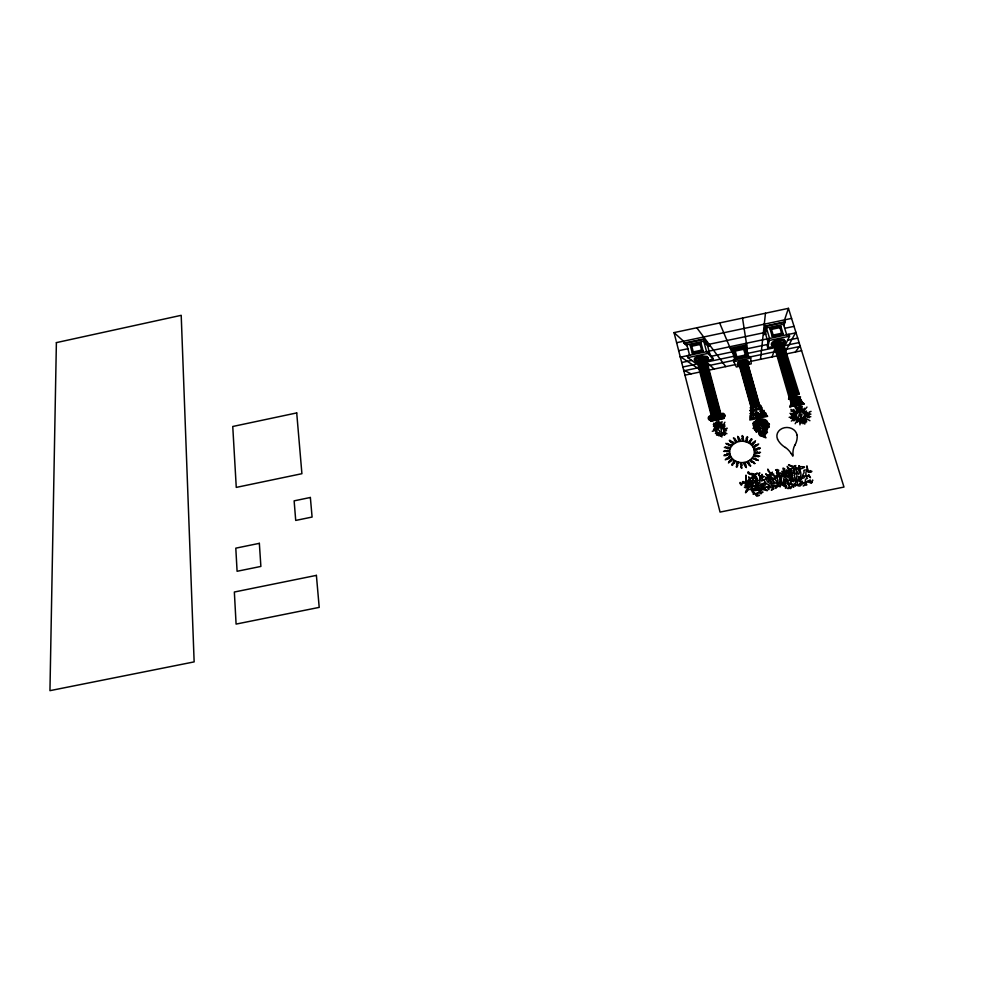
<?xml version="1.0" encoding="UTF-8"?>
<svg xmlns="http://www.w3.org/2000/svg" width="999" height="999" viewBox="0 0 999 999"><rect width="100%" height="100%" fill="white"/><g stroke="black" fill="none" stroke-linecap="round" stroke-linejoin="round"><path stroke-width="1.5" d="M697.277 362.337A3.247 2.71 -5.1 0 1 696.066 361.9L695.716 361.201A3.871 3.222 -5.2 0 1 694.667 360.701L695.079 358.853L699.712 357.142A15.909 13.337 -4.7 0 1 702.871 356.755C704.27 356.468 710.139 357.093 707.567 359.403M738.498 365.709L742.17 363.299A13.349 11.164 -2.2 0 1 744.592 362.824C751.136 364.36 748.701 360.964 744.18 361.563A12.887 10.764 -2.2 0 0 741.383 362.15L738.348 363.848L738.548 365.871A1.686 1.411 -2.7 0 0 739.635 366.483A2.835 2.36 -2.7 0 1 739.16 366.383L736.35 366.97L733.803 361.713L733.366 360.152L734.789 359.84L731.805 349.213L730.594 348.351L732.979 353.371M755.656 411.763L755.619 413.598M759.277 419.705L759.802 419.38A5.832 4.958 -0.1 0 1 760.851 419.218L762.362 419.193A5.407 4.595 0 0 1 766.907 420.941M792.906 454.42L792.931 453.184A24.476 20.879 4 0 1 794.292 446.253L795.129 444.905M792.894 455.02L792.856 456.168L791.146 453.546M720.291 436.226L720.304 435.564M705.681 360.277L720.142 414.585M744.929 463.923L745.092 463.399A1.886 1.636 -0.1 0 0 745.279 462.987A1.536 1.336 -0.1 0 0 745.279 462.612L745.266 462.537M761.8 407.442L761.588 408.741A1.336 1.136 -0.6 0 1 760.251 408.741L758.141 409.765L756.181 408.541M799.949 424.837L800.024 423.126M800.037 422.727L800.124 420.716M800.137 420.367L800.211 418.843M800.574 410.289L800.786 405.294M719.767 435.514L719.842 433.678M749.512 463.936L749.512 463.911A1.324 1.149 0.2 0 0 748.788 462.824M755.606 423.376A2.323 1.986 -0.4 0 0 755.793 423.726L755.881 423.176M757.429 417.207L749.987 418.743L749.849 420.03L759.24 418.194L757.991 418.231A1.673 1.424 -0.4 0 1 757.467 417.482L758.204 416.271L759.577 417.033A1.748 1.486 -0.5 0 1 759.39 418.019L767.644 416.358L766.832 415.259L759.452 416.783M745.566 440.759L745.816 440.347A1.986 1.711 -0.7 0 0 746.49 439.373L746.44 439.31M738.373 463.149L738.236 463.399A2.01 1.736 -0.3 0 0 737.449 464.473M756.305 495.067L756.293 495.142A18.319 16.009 3.2 0 0 756.193 495.629C764.41 493.718 754.332 498.076 756.817 494.443C758.453 489.797 761.688 495.816 761.088 493.106C766.433 490.384 758.765 494.43 760.714 491.083C761.413 487.375 769.33 492.407 767.057 489.997L764.809 489.348L765.471 487.337L767.694 487.2L768.818 489.61L768.119 487.3L770.379 487.612L768.493 487.162L768.843 486.288L772.726 485.876L773.526 487.087L771.74 487.524L772.389 488.511L771.34 490.272L774.038 488.673L772.689 488.161L773.688 485.901L776.71 485.701L771.902 484.827L769.155 482.842C765.783 481.555 767.432 479.383 765.709 477.135C766.358 481.98 759.29 479.358 763.448 476.648C766.183 476.411 761.201 476.923 762.1 475.162C761.837 472.752 762.112 476.223 760.926 476.073C755.269 475.886 762.761 471.166 758.541 473.601A1.936 1.673 1.3 0 0 758.129 473.776C757.916 476.523 764.06 475.999 761.962 480.319C759.889 482.492 764.647 478.209 764.847 481.381L764.597 482.305C762.599 483.816 763.76 486.538 761.825 487.45C760.626 490.996 767.457 482.642 765.309 484.353L764.597 483.241L765.384 482.38C768.256 486.301 773.576 483.753 763.86 488.336A8.804 7.667 1.5 0 1 761.775 489.423L761.226 489.522C756.156 486.113 766.021 486.476 761.987 483.416C762.062 486.038 759.977 485.976 759.889 483.029C759.627 480.806 760.276 479.545 760.064 477.185C759.015 478.533 760.863 481.218 757.492 480.444C756.905 476.248 754.62 473.938 756.643 479.345C753.071 477.497 755.107 474.313 757.329 473.064C754.944 475.874 751.985 472.24 750.499 473.926L748.214 471.678L747.702 472.914L749.537 474.288L754.745 474.775L754.42 477.909L758.591 483.191L757.342 482.629L756.817 484.04L757.667 483.541L759.265 485.839L757.891 485.314C758.129 485.189 755.319 488.561 752.971 489.435C755.656 490.696 759.927 489.922 753.895 490.696C750.174 494.63 754.52 487.912 748.139 489.71C743.718 495.966 746.116 490.984 746.515 489.835C746.403 492.495 748.825 488.848 747.427 487.962C746.315 488.436 743.281 486.563 744.755 487.35L747.227 487.075L745.042 485.164L748.813 487.912L749.762 486.838L744.28 482.929L742.319 483.379L741.433 485.239L740.671 484.552A5.907 5.17 0 0 0 740.134 483.516L740.122 482.417A6.131 5.345 0.6 0 0 740.471 483.379C745.004 484.54 739.834 479.745 744.992 482.292C746.927 481.143 745.741 471.703 746.028 476.336C745.479 483.441 750.973 481.493 748.676 477.06M720.529 425.424L720.754 422.152M759.989 410.864L760.027 410.726A2.772 2.348 -0.4 0 0 760.164 411.213L760.214 411.326A2.248 1.911 -0.4 0 0 764.098 411.488L764.185 410.439L763.448 410.614A3.846 3.247 -0.6 0 1 762.474 411.576M748.413 462.599L748.476 462.325A3.746 3.247 -0.1 0 0 748.563 461.863L748.176 461.188M735.614 441.321L735.589 441.433A3.721 3.197 -1 0 0 735.476 441.958L735.851 442.632A12.413 10.714 -0.5 0 1 754.42 451.873L755.294 451.923A3.746 3.234 0.3 0 1 755.706 452.222L755.968 452.41M756.33 494.817C755.606 491.87 752.222 496.478 753.358 492.932C753.371 490.084 754.794 495.779 757.254 492.944C764.685 491.545 755.681 482.592 757.904 489.423C758.266 487.412 762.087 494.055 756.393 488.961C750.923 489.41 760.052 488.161 756.181 485.814L754.607 481.468L756.618 482.892L755.269 480.994L752.859 480.457L753.97 477.572M792.232 403.921L792.282 403.246A8.904 7.505 0.6 0 0 792.12 401.823L792.045 401.511M756.767 415.809L757.429 414.972L758.666 416.246M789.709 394.917L775.037 345.754M755.831 415.309L755.856 415.159A2.123 1.798 -0.8 0 0 755.818 414.423M721.403 428.234L721.353 428.708A4.371 3.746 -2.7 0 1 721.278 429.071L721.241 429.195M792.07 404.545L792.07 404.458A4.583 3.859 0.8 0 0 792.02 403.658L791.645 402.147M747.527 437.35L747.539 437.312A2.21 1.886 -0.7 0 1 747.264 438.012L747.215 438.037M755.119 441.883L754.782 442.457A3.034 2.597 -0.1 0 1 754.158 442.694L753.571 443.244M760.501 359.328L765.459 313.224M749.125 480.507L750.024 483.491L746.54 481.718C745.504 483.891 747.577 481.456 747.352 483.553L750.961 485.651L751.236 489.71L752.871 489.997L751.81 485.614L753.121 486.538C758.403 487.837 752.771 484.09 750.886 484.64C751.46 484.727 752.921 484.128 752.447 482.392C754.295 485.739 753.983 481.143 751.498 481.418C750.349 485.364 750.499 483.166 749.412 480.107C749.662 478.396 751.598 482.992 752.659 479.832C751.186 472.864 753.396 475.686 753.983 477.559M728.795 461.938L729.195 461.276A3.047 2.635 -1 0 1 729.769 461.076L730.381 460.439M760.614 414.722L759.14 416.321M765.659 334.19L763.86 334.565L764.847 326.111L764.272 324.176M765.197 326.348L764.235 334.203L765.596 333.966L766.445 327.922L765.197 326.348L784.652 322.24L783.691 325M719.392 434.528L719.517 433.529M772.527 344.443L776.31 341.658A15.897 13.124 -0.7 0 1 779.545 340.759L783.578 340.821L784.452 343.306A3.297 2.71 -1.1 0 1 783.628 344.193M687.025 345.417L684.727 343.356L704.02 339.273L703.758 341.159L706.568 351.636L707.442 351.548L712.649 357.517L713.099 359.165L707.592 360.327A2.56 2.135 -4.7 0 1 706.755 361.051L707.679 360.102L707.304 358.429M757.042 427.435L757.005 427.647A2.31 1.973 -0.4 0 1 756.618 428.621L756.493 428.596A1.436 1.224 -0.2 0 0 756.255 428.858M732.692 464.997L732.704 464.897A2.348 2.035 -0.6 0 1 732.791 464.26L732.904 464.185M763.698 425.099L763.885 424.2M795.291 485.951C801.011 482.092 794.342 482.292 794.605 476.148A2.21 1.911 3.7 0 1 794.617 474.637L795.391 473.613L793.98 473.326L794.405 470.317L798.326 468.768L798.701 467.507L796.503 468.568L796.24 467.332L794.38 469.118L793.793 466.683L795.816 465.559L793.144 466.583L788.573 464.647L790.259 466.183C793.88 464.735 795.216 472.814 792.282 473.651L791.882 473.326C792.307 469.18 791.458 468.469 791.133 472.04L791.32 473.826C786.275 480.144 796.178 469.992 791.458 477.722C787.549 476.985 797.264 477.497 791.445 479.333L790.271 477.909L790.659 483.341L791.108 480.719L793.73 481.68L792.569 480.507L793.256 479.895L795.167 480.269L795.679 482.667C794.305 486.401 792.457 483.029 792.12 484.128L791.333 484.24C784.04 481.306 790.908 481.193 789.247 478.046C780.818 473.364 792.307 478.721 789.185 474.25C791.583 472.677 788.149 469.343 792.082 468.156C789.51 470.904 787.674 466.658 787.237 466.358C787.374 468.631 790.047 470.204 789.098 473.039C787.424 474.425 787.936 467.345 787.312 471.978L788.723 474.787L786.275 475.349L786.613 469.905L784.827 476.823C792.282 484.64 783.204 475.824 784.964 481.418L784.44 483.029L786.138 481.019L789.51 486.6C786.725 480.769 788.561 484.915 793.006 484.827C792.931 487.362 783.516 489.31 789.847 488.249C790.958 490.359 793.131 482.917 793.693 487.2C792.132 485.689 797.177 481.768 795.429 485.277A9.853 8.529 4.7 0 0 795.329 485.689M781.593 343.381L796.84 393.519M772.552 344.705L773.863 346.74A3.509 2.885 -1.3 0 0 774.45 346.853L773.863 346.74A1.886 1.548 -1.3 0 1 773.313 346.516L767.769 347.689L769.28 340.484L768.731 338.636L769.555 338.374L766.445 327.922L783.491 324.325L784.652 322.24M761.001 430.294L761.588 432.492L761.026 431.943A6.181 5.27 0.3 0 1 760.664 431.556L760.564 431.431A3.559 3.034 0.2 0 1 760.089 430.557L760.077 430.507M799.075 421.079L799.699 418.156M801.036 411.913L801.485 409.802M801.747 408.603L802.247 406.268M721.278 430.357L721.228 430.606A3.034 2.61 -2.2 0 0 721.303 431.231L721.715 432.854M721.403 429.832L721.89 426.461L719.755 426.123A8.354 7.18 -2.4 0 0 718.893 426.286L716.807 427.21M721.191 425.374L722.077 421.628M759.752 431.393L759.789 431.256A1.736 1.486 0.1 0 1 759.964 430.806M794.317 403.621L794.33 403.571A11.014 9.278 0.5 0 0 794.317 401.698L793.581 399.013M718.706 435.789L719.005 434.54M762.749 430.769L762.662 431.306A6.656 5.682 0.5 0 0 762.761 431.918L762.799 432.08M766.058 423.176L766.133 422.877A3.034 2.585 -0.1 0 0 764.797 420.229M774.799 345.741L789.535 395.017M799.35 477.497L799.138 478.846L798.238 478.708L798.363 476.386L799.312 477.272M796.353 477.747C798.326 473.963 794.592 473.151 796.702 470.754C798.301 475.037 799.225 475.549 799.287 471.79C796.89 469.542 801.935 468.032 798.763 465.684C798.501 467.844 809.352 465.397 802.072 468.456C797.452 469.031 802.534 472.04 800.386 476.948M695.716 361.201L699.849 359.041A16.271 13.649 -4.6 0 1 702.759 358.666L707.679 359.815M754.769 441.57L754.769 441.533A1.349 1.161 -0.1 0 1 754.62 441.895L754.607 441.883M729.145 462.25L729.145 462.212A1.349 1.174 -1 0 1 729.307 461.888L729.332 461.863M749.2 479.857L751.735 477.872L749.949 478.309L748.85 477.185M751.248 438.773L751.186 439.023A2.335 1.998 -0.5 0 1 751.161 439.36M731.318 460.227L731.98 459.952A1.873 1.623 -1 0 0 732.479 459.89A1.523 1.324 -1 0 0 732.854 459.702L732.929 459.652M751.086 416.084L751.123 415.971A1.261 1.074 -0.9 0 1 752.672 415.509L753.234 416.695L754.183 415.384M741.67 467.932L741.683 467.894A1.698 1.474 -0.2 0 1 741.47 468.381L741.433 468.356M764.66 423.364L764.31 424.425A3.184 2.71 0.3 0 0 764.447 426.66M742.294 436.026L742.307 435.989A1.374 1.186 -0.9 0 0 742.357 436.813L742.432 436.838M758.765 413.174L756.668 414.285A1.586 1.349 -0.6 0 0 756.88 415.234M754.857 441.271L755.494 440.784M772.115 356.893L774.937 348.489M788.448 308.341L843.98 487.062L720.054 512.087L674.038 332.605L788.448 308.341L784.565 319.892L785.164 321.815L783.853 325.524M760.002 448.064L759.165 448.326M793.855 404.22L794.018 403.658A6.219 5.232 0.8 0 0 794.193 402.485L794.168 401.835A12.175 10.24 0.5 0 0 793.768 399.7M792.582 403.733L792.344 404.37M785.064 341.683L784.04 339.423L779.008 339.548A18.781 15.509 -0.7 0 0 775.686 340.522C773.363 340.734 768.93 344.455 772.839 345.679M729.07 462.475L728.433 462.974M743.019 437.924L743.031 437.887A2.135 1.823 -1 0 0 743.019 436.563M782.417 343.444L797.627 393.356M755.481 446.478L754.595 447.102M728.483 457.255L729.47 456.618A2.672 2.31 -1.3 0 0 730.544 456.418L730.631 456.231M717.682 435.177L717.931 434.528M721.765 425.05L722.052 424.313M757.492 429.046L758.004 427.934M718.069 434.24L718.593 432.904M797.489 422.315L798.064 420.854M798.238 420.404L798.8 418.993M801.797 411.438L802.672 409.228M755.656 422.14L755.644 422.165A1.311 1.124 -0.4 0 1 755.893 421.79M746.615 364.061L758.528 405.569M790.534 404.907L790.709 404.433A7.255 6.106 0.6 0 0 790.646 401.673L790.059 399.463A16.284 13.724 0.1 0 0 789.934 399.088M751.51 445.005L751.748 444.617A2.235 1.923 0 0 1 752.259 444.493L752.484 444.443M774.15 345.517L777.16 343.406A12.488 10.302 -0.8 0 1 780.057 342.632L783.316 343.107L799.15 393.706L788.586 395.891M744.18 463.474L744.255 463.286A2.248 1.948 -0.2 0 0 744.405 462.837L744.105 462.462M739.822 440.359L739.784 440.459A2.223 1.911 -0.8 0 0 739.597 440.996L739.884 441.358M755.456 425.674L754.607 427.36M735.726 461.163L735.264 461.775A3.734 3.234 -0.9 0 1 734.74 461.95L734.427 462.038M748.214 442.619L748.701 441.995A3.734 3.209 -0.2 0 1 749.2 441.845L749.525 441.745M753.383 418.069A2.522 2.148 -0.8 0 1 752.085 418.057L752.122 417.969A2.11 1.798 -0.8 0 1 750.998 416.059M741.67 463.686L741.583 463.861A1.349 1.174 -0.1 0 0 741.433 464.323A2.123 1.836 -0.1 0 0 741.695 464.91M742.282 440.222L742.407 439.935A1.336 1.149 -0.9 0 0 742.544 439.523A2.098 1.811 -1 0 0 742.269 438.948M758.703 413.311L758.716 413.286A1.361 1.161 -0.5 0 0 759.003 413.898L759.277 415.322M783.491 324.325L786.688 334.765L789.01 334.365L789.572 336.213L785.851 343.881L783.691 344.343M697.764 361.226L712.062 416.196M748.089 364.76A2.835 2.36 -2.4 0 0 748.426 364.448L751.236 363.848L750.686 358.166L750.237 356.618L748.8 356.905L745.754 346.266L746.378 345.03L746.952 350.437M757.904 428.109L757.966 428.009A2.185 1.873 -0.3 0 0 758.191 426.923A1.511 1.286 -0.2 0 1 758.166 426.073M785.676 350.899L795.853 332.192M753.895 422.077L753.671 422.477A4.745 4.046 -0.3 0 0 753.209 423.464A4.608 3.921 -0.3 0 0 753.371 425.674L753.383 425.711A3.034 2.585 -0.4 0 0 753.546 426.036L753.608 426.123M716.57 435.164L717.082 434.278M765.471 423.089L765.446 423.126A2.36 2.01 0.2 0 0 765.184 423.876M751.648 438.773L751.66 438.748A1.349 1.161 -0.2 0 0 751.51 439.423M732.255 465.059L732.242 465.084A1.461 1.261 -0.7 0 0 732.092 465.409M795.167 423.751L796.278 421.878M796.528 421.478L798.351 418.419M802.047 412.212L803.196 410.289M803.383 409.99L804.432 408.204M717.344 433.916L718.231 432.455M752.272 410.389L752.572 409.802A3.534 2.997 -1.2 0 0 752.834 408.204M753.658 422.49L753.671 422.477A4.733 4.033 -0.3 0 0 753.209 423.464M797.789 393.294L782.567 343.381M723.913 423.813L724.912 422.215M722.439 426.086L723.338 424.65M796.99 393.456L781.792 343.356M758.691 405.507L746.802 364.011M757.03 426.298L757.629 425.462A2.423 2.06 -0.4 0 0 757.617 423.638L757.579 423.551A5.482 4.67 -0.6 0 0 757.23 423.002M698.463 360.851L713.136 416.421L698.613 360.801M757.367 444.617L757.392 444.567A1.386 1.186 0.3 0 1 758.116 444.068A1.686 1.449 0.3 0 1 758.703 444.006M757.105 426.186L756.743 426.698A2.335 1.998 -0.2 0 0 756.418 427.622M726.585 459.128L726.573 459.153A1.386 1.199 -1.5 0 1 725.836 459.677A1.686 1.461 -1.5 0 1 725.249 459.74L725.249 459.69M723.051 416.084L723.176 415.534M755.207 406.793L755.706 405.844L743.381 364.223L754.832 405.956L755.619 406.106M753.333 447.502L753.458 447.365A2.685 2.31 0.2 0 1 754.495 447.152M772.227 336.326L773.164 335.052L781.618 333.266L783.166 334.028L780.831 326.361L769.929 328.659L772.227 336.326L783.166 334.028M769.929 328.659L771.465 329.408L779.894 327.622L780.831 326.361M795.391 352.023L800.049 345.666M757.155 449.612L757.23 449.513A3.959 3.409 0.6 0 1 757.617 449.125M733.691 350.299L735.227 351.061L743.718 349.275L744.68 347.989L746.915 355.806L735.876 358.117L733.691 350.299L744.68 347.989M735.876 358.117L736.837 356.818L745.366 355.032L746.915 355.806M726.847 454.108L726.81 454.158A3.921 3.397 -1.7 0 1 726.385 454.607M692.282 353.171L693.244 351.885L701.623 350.125L703.121 350.886L701.073 343.194L690.259 345.479L692.282 353.171L703.121 350.886M690.259 345.479L691.758 346.228L700.112 344.468L701.073 343.194M736.688 465.859L736.763 465.759A1.286 1.124 -0.6 0 0 737.012 465.297M763.273 424.363L763.411 424.175A1.736 1.474 -0.1 0 0 763.698 423.613M762.312 424.388L762.674 422.227A3.959 3.359 -0.3 0 0 762.649 421.753M722.252 427.485L723.388 425.999M723.726 425.624L724.662 424.475M751.398 407.03L739.947 365.934M796.203 420.055L796.765 419.38M797.152 418.906L798.226 417.619M803.196 411.625L806.967 407.08M756.268 426.76L756.343 426.673A2.722 2.323 -0.5 0 0 756.655 426.223M788.486 398.988L788.573 398.876A2.797 2.348 0.6 0 0 789.098 397.277M736.7 463.386L736.5 464.16M758.878 414.81L758.041 415.522M747.24 440.422L747.439 439.722M761.675 424.388L761.7 424.35A3.172 2.71 -0.3 0 0 761.962 421.803L761.887 421.828M739.722 365.959L739.772 365.896A1.449 1.199 -2.6 0 0 739.71 366.583M737.374 465.934L737.449 465.859A2.785 2.423 -0.6 0 1 737.075 466.221L737.05 466.233M746.503 437.974L746.578 437.912A2.772 2.373 -0.5 0 1 746.852 437.649L746.915 437.599M765.858 427.447L765.783 426.411M752.547 443.656L751.96 443.806A1.873 1.611 -0.1 0 0 751.46 443.868A1.523 1.311 -0.1 0 0 751.086 444.056L751.011 444.105M765.671 433.803L765.709 433.753A2.21 1.886 0.6 0 0 765.259 434.428L765.246 434.453A2.722 2.323 0.6 0 0 765.147 434.84L765.134 434.965A4.358 3.721 0.7 0 0 765.983 437.787L764.01 437.175M764.697 413.136C763.311 411.513 761.35 414.61 763.661 414.21M757.017 449.787L756.143 450.025M726.997 453.933L727.859 453.696M724.45 455.719L724 455.656A1.474 1.274 -1.5 0 1 724.5 454.982M724.687 450.949L724.725 450.924A1.349 1.161 -1.8 0 1 724.025 451.286A1.449 1.249 -1.7 0 0 723.563 451.286M756.318 432.28L756.268 432.317A2.672 2.285 -0.4 0 0 755.856 430.669M760.564 429.083L760.189 429.408A7.68 6.543 -0.5 0 1 759.577 429.882L758.84 431.168L759.615 432.829A4.408 3.759 0.2 0 0 760.064 433.329L760.339 433.566A5.132 4.383 0.3 0 1 759.989 433.042M793.83 420.891L796.053 418.893M803.446 412.275L804.195 411.588M755.294 421.965L755.069 422.152A1.548 1.324 -0.5 0 0 754.794 422.402M757.155 448.651L757.205 448.613A1.673 1.436 0.4 0 1 758.204 448.114M726.847 455.069L726.797 455.107A1.661 1.436 -1.6 0 1 725.786 455.606M722.539 428.059L725.087 425.999M749.999 413.723L750.399 413.536A9.066 7.717 -0.7 0 1 752.072 413.361L752.609 413.299M755.544 413.736A1.424 1.211 -0.8 0 1 752.784 414.048L753.745 411.463M715.409 433.591L717.145 432.28M742.544 435.576L742.582 435.552A1.673 1.436 -0.8 0 0 742.307 436.001M727.547 450.699L727.509 450.724A1.648 1.424 -1.6 0 1 726.061 451.011L725.798 450.774M756.543 453.009L756.505 453.034A1.673 1.436 0.5 0 1 757.991 452.722M750.099 410.339L750.674 411.026A1.461 1.236 -1.1 0 0 751.598 410.951L751.648 410.889A2.398 2.035 -1.1 0 0 752.297 410.402M791.333 421.091L794.692 418.843M795.441 418.331L797.439 416.995M803.296 413.062L804.232 412.437M804.744 412.088L806.418 410.964M752.784 414.11L750.711 414.485A4.358 3.696 -1.3 0 1 750.486 415.447M726.098 454.832L726.136 454.807A1.286 1.111 -1.6 0 1 725.549 454.92L725.449 454.92A2.21 1.911 -1.5 0 0 724.575 454.982L724.587 455.032M727.16 454.832L727.122 454.857A1.998 1.723 -1.4 0 1 728.458 454.845L729.02 454.782A2.672 2.31 -1.2 0 1 729.969 454.557M756.83 448.901L756.88 448.876A1.998 1.723 0.2 0 1 755.531 448.888L755.082 448.901A2.685 2.31 0.1 0 1 754.02 449.175M721.715 426.923L721.315 427.16A3.197 2.735 -2.7 0 1 720.779 427.422L719.979 427.697A4.97 4.258 -2.8 0 1 718.406 427.972L718.331 427.972M750.936 440.484L751.248 440.297A1.361 1.174 -0.3 0 0 751.86 439.435M761.563 408.766L761.5 408.803A2.485 2.11 -0.6 0 1 762.212 409.615L762.287 409.727M722.814 416.271L721.166 415.884L721.977 414.498L723.9 415.234L723.076 416.933L721.478 417.12L720.279 416.096L713.086 417.594L711.663 419.318L722.377 417.145M722.752 428.396L723.925 427.722M758.578 429.058L758.616 429.033A1.811 1.548 -0.2 0 0 759.19 427.672L759.215 427.609M715.759 431.905L716.907 431.268M721.852 433.903L720.579 434.14M723.363 417.607C727.984 414.385 718.893 411.788 720.966 416.458C725.936 417.869 721.128 412.2 721.927 416.133M792.132 419.081L796.103 417.132M804.245 413.124L806.63 411.95M756.343 425.661L756.668 425.399A1.673 1.424 -0.5 0 0 756.855 424.9M789.56 399.125L788.823 399.338M750.286 440.284L750.261 440.297A1.311 1.124 -0.3 0 0 749.55 441.346M733.666 463.511L733.641 463.524A1.324 1.149 -0.8 0 0 734.377 462.45M761.55 407.442L761.638 407.417A1.736 1.474 -0.5 0 0 761.163 407.742L760.202 408.067M759.465 448.676L759.427 448.701A2.223 1.911 0.4 0 1 758.616 448.826L758.516 448.801A1.286 1.111 0.4 0 0 757.891 448.851M756.043 408.304L754.807 410.527L752.497 410.314A2.822 2.398 -0.8 0 0 752.522 411.113A2.86 2.423 -1.1 0 1 752.334 412.799M725.424 447.102L726.273 447.065A3.022 2.61 -1.8 0 1 726.76 447.39L727.684 447.527M758.641 456.693L757.891 456.73A3.059 2.635 0.7 0 1 757.329 456.368L756.48 456.206M765.621 415.509L765.184 415.522M799.025 393.331L788.573 395.504L774.138 345.804M722.015 415.084L722.939 415.134M790.571 418.369L791.957 417.894M792.444 417.732L794.155 417.145M794.53 417.02L796.203 416.446M803.845 413.848L807.554 412.587M809.215 412.025L811.076 411.388M711.375 415.671A2.822 2.41 -3.3 0 0 708.229 418.082A2.822 2.41 -3.3 0 0 711.325 420.454L723.276 418.007A2.947 2.51 -2.7 0 0 723.176 413.411M724.263 451.523L724.4 451.486A2.335 2.01 -1.6 0 1 725.074 451.223L725.112 451.273M758.229 419.667L757.105 420.042A10.702 9.116 0 0 0 755.369 420.879M725.286 447.515L725.311 447.502A1.336 1.161 -1.7 0 1 725.711 447.452L725.823 447.465M758.79 456.268L758.828 456.256A1.361 1.174 0.6 0 1 758.378 456.318L758.303 456.306M723.189 417.669L718.468 419.018M711.613 419.33C709.128 420.916 708.828 415.01 712.15 417.482C712.275 420.691 708.528 416.733 711.6 417.657M728.358 448.114L728.958 448.464A1.861 1.611 -1.4 0 0 729.27 448.813A1.523 1.311 -1.4 0 0 729.632 448.988L729.72 449.026M755.631 455.656L755.107 455.282A1.886 1.623 0.3 0 0 754.782 454.932M684.727 343.356L686.85 344.73L703.758 341.159L707.717 346.166L709.04 345.841L704.02 339.273M759.178 408.179L758.815 408.341A8.579 7.243 -1.1 0 1 758.416 408.541L757.554 408.678M723.114 418.044L720.429 418.618M757.317 460.189L757.092 460.239A2.16 1.861 0.6 0 1 755.631 459.677L755.631 459.677M712.275 431.256L714.035 430.869M676.623 342.707L791.57 318.406M674.038 332.605L683.553 341.246L684.053 343.181L704.195 338.923L709.565 346.016L707.779 346.391M764.847 326.111L785.164 321.815M678.671 350.686L687.899 348.751M784.715 328.321L794.043 326.348M680.331 357.155L707.442 351.548L707.941 353.396L713.099 359.165M709.053 351.111L767.057 338.898M796.041 332.792L768.731 338.636L767.282 346.029L767.769 347.689M719.63 322.927L730.269 348.314L746.653 344.867L747.065 350.287M686.85 344.73L689.585 355.207L687.337 355.781L687.811 357.63L707.941 353.396M769.28 340.484L789.572 336.213M731.805 349.213L745.754 346.266M681.705 362.512L691.658 360.414M711.525 356.231L731.842 351.96M747.202 348.726L767.594 344.443M787.624 340.234L797.702 338.112M732.804 353.284L730.269 348.314M697.302 362.487L695.167 362.937L687.811 357.63M682.854 366.995L697.664 363.886M706.992 361.925L733.79 356.293M747.789 353.359L774.712 347.702M784.115 345.729L799.088 342.582M733.366 360.152L750.237 356.618M683.828 370.829L698.676 367.707M708.016 365.746L733.441 360.414M750.311 356.88L775.848 351.523M785.264 349.538L800.274 346.391M733.803 361.713L750.686 358.166M684.952 375.162L699.812 372.053M709.178 370.092L735.214 364.635M750.986 361.326L777.147 355.844M786.588 353.871L801.61 350.711M754.832 463.474L754.145 462.974M788.698 396.266L799.287 394.068M721.241 418.082L711.538 420.079M756.555 445.604L756.605 445.591A2.148 1.848 0.1 0 0 757.941 444.917M712.774 416.833L720.192 415.297M706.318 359.765L702.547 359.103A12.313 10.315 -4.7 0 0 699.587 359.553L696.965 361.139L711.375 415.946A2.248 1.923 -3.4 0 1 712.861 416.995L720.179 415.484M802.709 402.647L801.161 402.31L799.862 400.562M803.733 403.521L803.146 402.984L790.084 406.343M789.972 406.368L803.845 403.496M726.31 428.421L727.284 428.209M789.148 417.345L793.306 416.483M793.855 416.371L796.727 415.784M805.169 414.036L806.493 413.761M806.892 413.686L809.652 413.111M725.012 447.564L724.337 447.377M759.14 456.181L759.74 456.156M723.164 429.071L725.786 428.534M715.197 430.644L716.932 430.307M759.852 452.21L759.565 452.285A2.348 2.023 0.5 0 1 758.99 452.51L758.778 452.472M764.123 412.487L764.872 412.475A4.97 4.208 -0.1 0 1 764.01 411.6M731.455 459.303L731.68 459.278A2.235 1.936 -1.1 0 0 732.205 459.165M753.671 455.556L754.183 455.532A2.248 1.936 0.3 0 1 754.57 455.856M757.417 420.504L760.601 420.666L761.8 422.003M729.595 451.86L728.733 451.798A3.721 3.209 -1.3 0 1 728.321 451.511L728.084 451.336M711.176 418.444L711.613 417.282M761.725 415.634A4.808 4.071 -0.3 0 1 759.989 414.011L761.051 413.124L760.664 411.813M753.571 446.241L754.22 446.166A1.349 1.161 0 0 0 754.695 446.053M730.244 457.517L729.794 457.567A1.349 1.161 -1.2 0 0 729.258 457.679A2.11 1.836 -1.1 0 0 728.808 458.179M755.906 445.092L756.58 445.017A1.474 1.261 0.1 0 0 757.467 444.692M727.996 458.653L727.684 458.691M791.845 415.721L795.441 415.434M804.857 414.66L807.617 414.435M808.116 414.398L810.926 414.173M718.244 427.972L718.044 427.984A2.697 2.31 -2.7 0 1 717.245 427.934L717.082 427.884M723.451 429.92L724.562 429.895M760.002 413.948L759.602 413.886A1.823 1.548 -0.6 0 1 759.515 414.635M727.085 444.056L727.122 444.056A1.374 1.186 -1.7 0 1 726.211 443.768A1.673 1.436 -1.7 0 1 725.861 443.369L725.898 443.344M725.024 429.92L726.648 429.932M757.005 459.752L757.067 459.752A1.399 1.211 0.7 0 1 757.929 460.039M711.263 420.117C707.604 421.378 708.516 413.686 712.599 417.295C713.448 421.116 707.105 417.782 711.3 417.107M731.917 445.591L731.792 445.579A2.66 2.285 -1.3 0 1 731.068 444.917M732.167 441.72L732.105 441.72A3.921 3.359 -1.5 0 1 731.518 441.633M790.808 414.66L794.055 414.785M794.754 414.81L795.866 414.847M804.133 415.172L804.882 415.209M805.331 415.222L806.692 415.284M807.105 415.297L808.953 415.372M751.972 462.112L751.91 462.112A3.971 3.447 0.5 0 1 752.572 462.212M713.523 429.52L715.084 429.632M715.496 429.632L716.645 429.72M750.948 418.481L749.787 417.307L750.237 415.634A1.511 1.286 -0.9 0 1 752.147 415.409M758.266 448.239L758.341 448.251A2.785 2.398 0.4 0 1 758.778 448.339L758.903 448.376M725.761 455.482L725.736 455.482A2.772 2.398 -1.6 0 1 725.237 455.394L725.124 455.357M750.599 411.014L750.099 410.864M789.959 413.349L796.665 414.435M805.918 415.921L810.826 416.72M729.907 448.226L729.957 448.239A2.223 1.923 -1.4 0 1 729.495 447.902L729.332 447.752M732.492 441.745L733.154 442.27M751.523 462.075L750.936 461.613M749.7 465.359L749.75 465.359A1.361 1.186 0.4 0 1 750.424 465.696M756.568 414.273L755.818 413.873M723.538 430.606L725.986 431.093M714.098 428.658L715.421 428.958M715.871 429.033L716.97 429.283M731.218 442.195L731.28 442.207A1.648 1.424 -1.5 0 1 730.232 441.695M763.286 410.689L762.749 410.389M794.38 413.299L796.091 413.786M804.657 416.271L807.292 417.033M807.766 417.17L809.477 417.669M759.327 405.407L747.702 364.285A1.861 1.548 -2.4 0 1 748.001 364.86A1.686 1.411 -2.3 0 0 748.763 363.748M748.001 463.324L748.089 463.349A1.673 1.449 0.2 0 1 749.113 464.298M754.37 454.732L754.407 454.745A1.536 1.324 0.4 0 1 754.794 454.92M767.282 432.542L767.444 432.604A4.758 4.058 0.7 0 1 767.582 428.771L767.744 428.134A6.931 5.907 -0.1 0 0 768.056 427.335L768.119 427.097A6.918 5.894 -0.1 0 0 768.293 426.049L768.318 425.924A1.886 1.598 0.2 0 0 768.031 425.149L767.731 424.825A4.745 4.033 0.4 0 1 767.057 423.938M731.143 441.533L731.193 441.546A1.274 1.099 -1.5 0 1 730.793 441.158L730.769 441.133M752.896 462.3L752.946 462.312A1.299 1.124 0.5 0 1 753.308 462.687L753.383 462.799A2.235 1.936 0.6 0 0 753.87 463.399A1.486 1.286 0.6 0 0 754.844 463.524M752.397 461.513L752.447 461.526A2.01 1.736 0.5 0 1 751.76 460.527L751.51 460.189A2.697 2.323 0.4 0 1 750.711 459.528M790.921 410.951L793.431 412.038M793.868 412.225L797.015 413.586M803.733 416.483L804.807 416.945M764.772 420.267L763.823 419.842A1.873 1.598 -0.1 0 0 762.824 419.58M730.019 440.909L729.295 440.397A1.461 1.261 -1.6 0 1 730.219 440.422A2.198 1.898 -1.7 0 1 730.744 441.046M762.786 436.638L761.95 436.213A3.896 3.334 0.3 0 1 761.575 435.976L761.25 435.739M697.926 361.176L712.524 416.171M683.641 370.092L691.096 373.876M755.057 406.293L755.793 406.68M757.829 452.247L757.854 452.26A1.324 1.136 0.5 0 0 756.368 452.247M715.184 427.235L716.595 427.997M723.95 431.993L726.922 433.703M713.473 426.286L714.822 427.085M790.883 409.39L792.906 410.589M793.343 410.851L796.665 412.824M804.083 417.245L805.569 418.119M806.78 418.843L809.914 420.716M738.536 437.125L738.985 437.737A3.022 2.585 -1.3 0 1 738.91 438.261L739.235 439.023M745.441 466.77L745.017 466.158A3.059 2.647 0.3 0 1 745.104 465.621L744.767 464.847M680.182 356.568L699.025 369.068M705.856 360.227L720.541 414.51M785.339 447.54L784.377 446.878A22.915 19.456 2.2 0 1 777.509 439.235M764.972 415.409L764.934 415.384A2.46 2.085 -0.3 0 0 764.822 413.062M798.975 401.273A6.456 5.407 1.6 0 0 799.837 402.56L800.087 402.684M713.298 424.575L714.123 425.199M741.233 467.482L741.033 467.307A2.16 1.873 0 0 1 740.933 465.996A1.673 1.449 -0.3 0 0 740.671 464.635L740.471 463.623A2.685 2.323 -0.5 0 0 740.808 462.724M793.381 409.478L794.692 410.514M795.753 411.363L797.614 412.849M804.008 417.919L806.668 420.03M745.941 466.658L745.966 466.683A1.361 1.174 0.2 0 1 745.691 466.383L745.691 466.383M766.483 427.51L766.533 427.547A1.673 1.424 0.2 0 1 766.857 428.633M762.449 433.903L760.239 432.092A2.273 1.936 0.1 0 1 759.814 431.468L759.777 431.281M723.276 432.292L724.063 432.929M724.525 433.279L725.511 434.115M757.916 460.064L757.941 460.089A1.698 1.474 0.7 0 1 758.291 460.464L758.253 460.527M714.41 425.374L716.283 426.973M684.053 343.181L687.162 345.941M737.861 437.062L737.687 436.351M707.205 362.712L714.173 369.043M766.832 425.474L766.807 425.449A3.222 2.735 0.3 0 1 765.983 423.164M728.471 444.13L728.508 444.155A2.135 1.836 -1.7 0 0 727.135 443.481M746.166 466.858L746.365 467.607M743.356 439.16L743.543 440.122A2.672 2.285 -0.6 0 0 743.156 441.083L743.306 441.258M733.541 438.499L733.741 438.636A2.323 1.998 -1.5 0 1 734.078 438.836M755.506 430.581L755.331 430.407A7.405 6.319 -0.1 0 1 755.057 430.132L755.019 430.094M750.574 465.434L750.399 465.297A2.36 2.035 0.4 0 1 749.824 464.935M764.784 415.247L764.884 415.347A2.26 1.923 -0.3 0 1 761.8 415.547M755.481 423.489L755.394 423.401A1.324 1.124 -0.5 0 1 755.069 422.964M800.699 402.535L800.649 402.497A6.419 5.37 1.6 0 1 799.587 401.024M713.636 423.176L715.047 424.625M723.438 433.191L724.949 434.765M796.84 411.313L797.539 412.038M802.734 417.532L804.345 419.23M804.607 419.505L806.73 421.753M768.518 425.299L768.693 425.487A2.61 2.223 0.3 0 1 769.13 427.347L769.055 427.235M768.606 425.387L768.318 425.075A5.295 4.508 0.5 0 1 768.044 424.737L767.682 424.175A7.305 6.206 0.6 0 1 767.507 423.838L767.257 423.039A3.846 3.272 0.3 0 0 767.944 423.613L768.531 423.926A5.982 5.082 0.3 0 0 769.355 424.238L769.455 424.275A8.904 7.555 0.6 0 1 767.806 422.589L766.932 421.416M767.17 422.952L766.42 421.678M723.701 434.353L724.45 435.152M731.031 444.93L729.969 444.505A1.648 1.424 -1.6 0 1 728.471 444.193M798.313 402.609L798.413 402.722A2.06 1.723 1.4 0 0 799.45 403.371M715.396 424.912L716.395 426.011M755.781 458.903L756.193 459.365A1.486 1.286 0.6 0 0 756.98 459.865M730.694 446.128L730.257 445.654A1.336 1.149 -1.5 0 0 729.869 445.304A2.098 1.811 -1.5 0 0 729.158 445.217M719.455 430.894L719.105 430.544A11.876 10.152 -2.1 0 1 718.693 430.082L716.77 427.709M722.652 433.141L723.401 434.003M758.403 430.844L758.378 430.819A1.573 1.349 -0.1 0 1 758.503 428.983M763.998 426.248L764.048 426.311A2.048 1.748 0 0 1 764.46 427.222L763.573 426.361M800.773 402.335L800.823 402.397A1.861 1.561 1.4 0 1 801.111 402.859M750.361 465.734L750.386 465.759A1.461 1.261 0.5 0 0 750.649 466.046M764.984 425.262L765.009 425.287A1.361 1.161 0.1 0 1 765.184 425.611M696.803 327.772L725.736 366.621M707.255 358.291L702.372 357.217A15.684 13.137 -4.7 0 0 699.038 357.692L695.679 359.165L695.729 361.413M794.979 407.317L797.502 410.926M797.839 411.413L798.451 412.287M802.672 418.331L805.793 422.802M722.352 433.691L723.051 434.69M760.714 406.243L760.788 406.581A1.648 1.399 -0.5 0 0 761.375 407.58M715.234 422.927L717.095 425.786M763.298 433.504L763.311 433.529A3.197 2.735 0.1 0 1 763.598 434.178L763.611 434.215A1.948 1.661 0.2 0 1 762.936 435.914M756.443 429.32L756.193 428.946A2.572 2.198 -0.2 0 1 756.168 426.698M741.533 467.057L741.57 467.107A1.399 1.211 -0.2 0 1 741.708 467.907M796.403 478.259C797.464 483.641 796.765 478.633 801.148 479.433C799.749 480.969 795.991 481.905 802.397 481.256C802.959 481.693 797.851 484.702 800.911 482.867C807.916 483.116 792.906 485.252 797.889 485.589L798.513 485.901C801.31 487.562 801.86 481.318 805.319 482.642C805.981 484.89 800.424 487.162 804.732 485.252A1.349 1.161 4.6 0 1 805.793 485.127C807.779 485.402 806.518 483.666 805.494 483.966C805.818 479.345 811.463 484.19 811.85 482.667L812.699 480.007L811.488 482.717C808.316 483.054 811.3 476.96 809.49 481.368C808.179 479.245 807.866 482.317 805.231 481.643L805.481 479.283L807.454 478.359L805.669 476.148L808.753 476.198L810.451 477.722L808.778 474.587L808.378 475.999L805.818 475.174L806.006 471.84L807.155 470.941C807.954 473.976 813.223 471.128 811.7 471.191C810.589 472.727 810.002 469.193 810.214 471.266L809.677 471.703C807.454 472.152 806.156 461.376 807.229 468.081C808.416 472.003 802.322 467.919 804.12 472.152C804.282 473.014 799.962 478.471 804.183 475.636C804.869 478.121 803.408 478.908 801.81 477.335C800.786 476.223 802.921 480.756 800.773 478.321L800.386 476.948M756.443 431.068L756.318 430.869A2.66 2.26 -0.1 0 1 756.018 429.795M785.127 340.984L783.216 340.135L778.658 340.534A16.134 13.324 -0.7 0 0 775.611 341.458L772.552 343.169L771.515 344.892M747.314 439.473L747.289 439.423A3.934 3.372 -0.4 0 1 747.065 438.886M736.613 464.36L736.675 464.46A3.959 3.434 -0.7 0 1 736.875 464.96M738.323 437.525L738.336 437.55A1.336 1.149 -1.2 0 0 738.099 437.237M722.027 434.378L722.577 435.364M784.515 342.732L779.545 342.282A16.508 13.636 -0.6 0 0 776.747 343.107L772.964 346.104M765.559 424.762L765.796 425.462M716.096 423.002L717.182 425.149M800.249 400.636L799.712 399.5A27.385 22.802 2.4 0 1 799.412 398.788L799.038 397.839M796.328 406.755L798.476 411.151M802.272 418.918L803.358 421.141M803.658 421.765L804.819 424.138M753.783 462.262L753.82 462.35A2.797 2.423 0.4 0 1 753.945 462.687L753.945 462.712M796.265 402.073L796.066 401.61A17.645 14.76 1.9 0 1 795.591 400.387L794.829 398.002M716.271 421.64L718.131 425.774M794.704 402.697L794.367 401.698M793.481 404.208L793.468 404.046A6.481 5.457 0.8 0 0 793.181 402.934L791.77 398.626M797.901 398.151L798.476 399.6A20.579 17.183 2.1 0 0 798.688 400.099L798.85 400.437A7.168 6.006 1.6 0 0 800.661 402.809M733.266 442.532L733.241 442.47A2.86 2.46 -1.2 0 0 734.302 443.556M799.05 399.725L798.638 398.414M796.203 397.477A27.947 23.289 2.3 0 0 796.353 397.964L797.477 401.011A6.768 5.669 1.5 0 0 798.651 402.672M795.666 395.654L796.765 399.2A11.176 9.353 1.7 0 0 798.101 402.647M719.68 431.418L720.042 432.505M737.025 467.008L736.8 467.357A1.486 1.286 -0.4 0 1 736.288 466.57A2.223 1.936 -0.3 0 1 736.663 465.846M732.304 464.373L732.317 464.41A1.349 1.174 -0.9 0 1 732.317 465.084M760.501 436.026L760.264 435.839A5.282 4.508 0.3 0 1 758.74 433.341M795.629 398.126L797.277 403.246M791.882 400.836L791.445 399.475M756.955 412.025L756.206 409.353M762.437 432.043L762.699 432.729A2.285 1.948 0.3 0 0 763.036 433.179M795.541 403.646L795.416 403.221A31.369 26.174 2.6 0 1 795.204 402.497L794.767 400.699A12.687 10.677 0.5 0 0 794.48 399.775L794.38 399.513A6.206 5.207 1.3 0 1 794.055 398.389M797.702 397.527L799.512 403.134M793.281 398.052L792.494 395.479M800.361 399.3L802.209 402.297L800.024 398.201M798.813 397.152L799.762 400.249A8.941 7.48 1.7 0 0 800.723 402.347M799.675 397.078L800.112 398.489M803.121 402.997L790.296 405.644L791.445 403.459L791.158 400.462M779.894 327.622L781.618 333.266M796.39 394.917L796.615 395.691M797.876 406.78L798.713 409.528M798.813 409.865L799.25 411.338M801.485 418.731L801.935 420.217M802.035 420.567L802.996 423.751M746.365 438.998L746.353 438.948A1.661 1.424 -0.5 0 1 746.353 437.962M771.465 329.408L773.164 335.052M732.354 443.306L732.642 443.668A2.66 2.298 -1.4 0 1 733.341 444.268M765.596 333.966L768.031 342.182M721.603 436.014L721.902 437.038M763.86 334.565L763.348 332.829L709.09 344.28L709.565 346.016M737.574 464.847L737.587 464.897A1.673 1.449 -0.5 0 1 737.587 465.909M788.96 396.965L788.973 396.99A6.693 5.607 1 0 1 788.823 396.241M739.073 439.922L738.923 440.434A1.861 1.598 -0.9 0 0 738.723 440.846M791.583 401.923L791.133 400.337M694.28 360.152L694.605 358.079L698.875 356.406A18.519 15.522 -4.6 0 1 702.322 355.969L707.08 356.506L708.328 358.204M746.653 344.867L742.519 318.082M743.718 349.275L745.366 355.032M759.74 405.594L747.839 363.861L744.392 363.174A11.026 9.216 -2.2 0 0 742.057 363.661L739.372 365.634L751.111 407.38M755.431 406.481L756.081 408.791M735.227 351.061L736.837 356.818M792.544 398.763L793.194 400.899A13.062 11.001 0.4 0 1 793.643 403.658M707.717 346.166L709.939 354.408M703.671 336.988L704.195 338.923M706.48 360.027L720.941 414.048M700.112 344.468L701.623 350.125M717.819 421.528L718.306 423.376M721.216 434.503L721.465 435.439M796.678 399.2L797.539 402.422A3.684 3.097 1.1 0 1 797.414 403.683M691.758 346.228L693.244 351.885M795.004 398.526L795.679 401.286A21.591 18.207 0.1 0 1 795.753 401.66L795.941 402.872M730.169 441.146L730.169 441.171A2.76 2.373 -1.4 0 0 730.281 441.508M718.393 423.838L718.681 424.962M759.939 421.541L759.952 421.615A1.636 1.399 -0.3 0 0 759.565 421.004M750.836 440.397A1.661 1.424 -0.2 0 0 750.299 441.633L750.424 441.695M747.04 437.362L747.19 436.613A1.474 1.261 -0.7 0 1 747.627 437.3M764.422 430.906L764.41 430.881A3.209 2.735 0.4 0 1 764.372 430.369A3.009 2.572 0.4 0 1 764.497 429.77M738.723 441.208L738.736 441.283A1.523 1.311 -1 0 1 738.711 440.846M758.828 423.189L757.891 422.302A5.37 4.558 -0.3 0 1 757.117 421.84L757.055 421.803A2.622 2.235 -0.4 0 1 756.343 421.178M718.88 420.816L719.218 423.002M746.977 438.561L746.977 438.598A1.286 1.099 -0.5 0 1 747.165 438.111M799.237 406.156L799.35 407.018M799.4 407.405L799.699 409.74M801.048 420.354L801.398 423.101M719.268 423.464L719.53 425.499M719.842 424.662L719.917 425.786M761.176 423.064L761.188 423.251A3.984 3.384 -0.4 0 1 761.151 423.638L761.101 423.876A5.519 4.708 -0.5 0 1 760.838 424.637L761.063 424.375A4.358 3.709 -0.4 0 0 761.787 423.151M737.324 364.623L738.573 362.999L741.57 361.75A15.347 12.825 -2.2 0 1 743.805 361.288L747.577 361.276L749.163 362.337L747.652 360.589L743.556 360.527A15.097 12.612 -2.2 0 0 741.383 360.976L737.786 362.662L737.387 364.81A1.823 1.523 -2.8 0 0 738.461 365.509M720.803 434.727L720.816 435.914M719.854 422.802L719.854 424.1M797.165 435.214A23.339 19.93 1 0 1 795.054 444.88M777.584 439.21A10.115 8.629 1.7 0 1 784.527 427.709A10.115 8.629 1.7 0 1 797.04 435.227M785.439 447.427A24.888 21.491 1.6 0 1 791.171 453.546M754.42 451.873A12.413 10.714 -0.5 0 1 735.801 461.201A12.413 10.714 -0.5 0 1 735.801 442.657M738.486 439.635A2.498 2.135 -1 0 1 737.999 438.136M739.322 438.911A2.035 1.748 -1.1 0 1 740.172 440.372M757.117 420.404A2.547 2.173 -0.5 0 1 758.004 420.854M763.186 436.076A1.611 1.374 0.3 0 1 763.686 436.563M760.888 434.652A4.221 3.609 0.3 0 0 762.462 435.876L762.712 436.039A5.445 4.658 0.2 0 1 763.199 436.338M760.127 435.102A3.521 3.009 0.2 0 1 759.452 433.504M764.547 437.038A4.683 3.996 0.6 0 1 764.347 434.103L764.472 433.716A2.46 2.098 0.4 0 1 763.336 430.844M764.31 432.142A2.498 2.135 0.2 0 1 764.71 433.216M759.352 431.63A1.511 1.286 0.1 0 1 759.652 430.407M763.311 428.996A2.66 2.273 0 0 1 762.974 430.494M765.771 433.791A2.51 2.135 0.3 0 0 766.146 431.93A1.911 1.636 0.3 0 0 765.908 431.493M761.226 433.678A1.823 1.561 0 0 1 760.913 434.89M756.518 431.331A3.084 2.635 -0.1 0 1 759.178 433.091M762.836 427.56A2.148 1.836 -0.1 0 1 762.662 428.421M762.674 426.473A3.859 3.297 -0.1 0 1 763.548 427.422M764.01 428.284A4.321 3.684 -0.1 0 1 763.785 430.806M763.074 435.114A1.986 1.698 0.2 0 1 762.886 435.814M760.626 429.021A3.322 2.822 -0.2 0 0 761.25 428.359L761.275 428.034A1.861 1.586 0.1 0 1 760.976 427.272M762.15 428.496A1.636 1.399 0.1 0 0 762.886 428.821A1.711 1.461 0.1 0 1 762.449 428.821M754.257 423.526A2.148 1.836 -0.4 0 1 754.745 421.878M754.445 423.564A2.073 1.761 -0.6 0 1 754.432 424.8L754.257 425.012A1.299 1.111 -0.6 0 0 754.645 424.85M761.688 420.154A3.771 3.209 -0.1 0 1 764.972 423.364M765.159 426.523A2.323 1.986 0.1 0 1 765.446 427.997M765.696 429.358A1.486 1.261 0.3 0 1 764.947 428.022M766.583 429.47A2.56 2.173 0.4 0 1 765.896 428.084M761.987 419.592A2.135 1.823 -0.1 0 1 763.536 420.117M763.136 422.015A2.473 2.11 -0.2 0 1 763.323 422.515M763.224 425.636A1.449 1.236 0.1 0 1 762.949 425.174M763.76 426.136A2.41 2.048 0.2 0 1 763.636 425.087M762.974 421.054A3.559 3.022 -0.2 0 1 764.073 423.888M754.745 429.932A3.034 2.585 -0.2 0 1 754.233 427.572M759.477 427.122A1.561 1.336 -0.1 0 1 759.752 426.236L759.902 426.061A1.548 1.324 -0.2 0 0 760.114 425.674M760.114 425.187A1.911 1.623 -0.1 0 1 760.102 424.575M765.109 429.458A1.648 1.411 0.3 0 1 765.534 429.62M765.159 432.53A2.048 1.748 0.2 0 1 765.147 432.879M765.484 432.642A1.786 1.523 0.3 0 1 765.259 432.954M765.396 430.794A1.798 1.536 0.4 0 1 765.421 430.419M755.506 425.224A1.848 1.573 -0.3 0 1 755.956 424.95M756.255 426.136A2.947 2.51 -0.5 0 1 755.793 426.598M755.444 427.56A1.761 1.511 -0.3 0 1 755.669 426.536M754.782 426.098A1.498 1.286 -0.4 0 1 754.794 425.449M755.569 424.737A1.636 1.399 -0.5 0 0 756.218 424.2L756.293 424.088A2.835 2.41 -0.6 0 0 756.593 422.689M754.794 423.451A1.449 1.236 -0.6 0 1 754.832 424.001M753.795 426.086A2.198 1.873 -0.6 0 1 752.946 428.434M756.48 429.495A3.059 2.61 -0.4 0 1 757.005 431.006M756.917 431.006A5.644 4.82 -0.5 0 0 755.981 429.495L755.793 429.308A2.985 2.547 -0.2 0 1 756.068 425.474M757.791 427.36A1.598 1.361 -0.3 0 1 757.404 427.622A3.971 3.384 0 0 1 757.467 426.973A4.883 4.171 0 0 1 758.528 424.787M759.527 423.564A2.173 1.861 -0.4 0 1 758.616 424.775M759.04 422.789A2.285 1.936 -0.2 0 1 758.478 421.99M762 426.261A2.135 1.811 0 0 1 761.288 424.275M762.062 426.198A3.884 3.309 -0.1 0 1 761.438 426.024M760.389 421.541A1.836 1.561 -0.3 0 1 760.701 421.79M760.564 423.039A4.258 3.621 -0.1 0 1 759.839 422.465M760.202 428.209A2.26 1.923 -0.1 0 1 759.652 427.934M758.516 430.969A2.173 1.848 -0.1 0 1 757.304 429.021M759.115 427.26A1.536 1.311 -0.1 0 1 759.203 426.323M764.922 425.287A2.023 1.723 0.2 0 1 764.784 424.35M764.71 421.203A2.198 1.873 0 0 1 765.571 423.114M766.945 425.424A2.023 1.723 0.2 0 1 767.195 426.623A1.798 1.536 0.2 0 0 765.958 425.811L766.046 425.874A1.798 1.523 0.2 0 1 766.683 427.772M749.225 362.35A1.836 1.523 -2.4 0 1 748.563 363.386M758.154 406.556A1.986 1.686 -0.8 0 1 758.765 408.216M759.989 406.643A1.561 1.324 -0.7 0 1 760.089 406.968M756.33 413.349A1.324 1.124 -0.6 0 1 756.992 412.949M757.442 412.899A1.324 1.124 -0.6 0 1 757.954 412.999M761.625 410.477A4.833 4.096 -0.3 0 1 760.888 409.69L760.863 409.627A5.345 4.52 -0.3 0 1 760.426 408.853M755.881 407.18A1.911 1.611 -0.8 0 0 755.868 407.879L755.719 407.754A1.286 1.086 -0.9 0 0 755.194 407.292M751.048 410.289A2.198 1.873 -1.1 0 0 750.274 410.289A1.474 1.249 -1.2 0 0 750.886 408.841M754.807 409.39A1.561 1.324 -1 0 1 753.646 409.765M754.058 407.704A1.336 1.136 -0.9 0 1 754.282 407.305M753.633 411.825A3.696 3.134 -0.8 0 1 753.321 411.451M751.348 411.039A2.435 2.073 -1.2 0 1 750.436 413.261M753.795 413.886A1.548 1.324 -0.8 0 1 754.832 413.948M755.319 412.912A2.797 2.373 -0.9 0 1 755.506 413.199M755.956 415.322A3.734 3.172 -0.9 0 1 753.446 418.231M763.161 414.36A1.449 1.224 -0.3 0 1 761.9 414.073M765.309 412.699A2.21 1.873 -0.2 0 1 766.008 415.159M757.492 416.67A1.611 1.361 -0.6 0 1 755.656 416.196M720.129 416.121A2.86 2.435 -2.6 0 1 721.028 413.961A2.86 2.435 -2.6 0 1 723.151 413.449M785.077 341.695A3.921 3.222 -1.1 0 1 784.44 342.532M794.704 397.677A8.866 7.418 1.4 0 1 794.305 396.491L794.305 396.391A4.895 4.108 0.7 0 0 794.093 395.616M800.574 396.965A1.548 1.299 1.2 0 1 800.124 396.915M798.938 396.74A1.336 1.124 1.2 0 1 798.613 396.391M797.776 397.19A2.585 2.16 1.2 0 1 796.64 395.679M794.068 396.428A1.673 1.411 0.8 0 1 793.681 397.09M795.117 395.966A1.286 1.074 1 0 1 794.442 395.716M793.88 396.141A1.823 1.523 0.8 0 1 793.506 396.553M791.52 396.566A4.071 3.422 0.6 0 1 791.695 398.189M790.172 396.665A5.107 4.296 0.5 0 1 790.234 398.876M797.277 403.746A7.43 6.231 1.5 0 1 796.34 402.048M795.828 402.897A2.547 2.148 1.1 0 1 795.866 403.933M795.504 404.046A3.022 2.547 1.3 0 1 794.929 402.747M794.255 403.708A1.836 1.536 1.1 0 1 793.78 404.67M792.719 401.436A5.345 4.495 0.7 0 1 792.557 403.733M792.744 402.647A3.322 2.797 0.9 0 1 792.357 404.97M791.695 403.034A2.747 2.31 0.9 0 1 790.996 405.307M800.873 403.072A1.798 1.511 1.5 0 1 800.037 402.734M802.534 402.822A3.472 2.91 1.6 0 1 800.649 400.599M799.088 402.734A8.029 6.731 1.6 0 1 798.226 401.311M729.745 453.471A2.872 2.473 -1.5 0 1 728.171 453.858M731.368 460.689A2.51 2.173 -1.2 0 1 730.094 461.825M730.232 460.427A2.048 1.773 -0.9 0 1 731.28 459.041M727.921 448.389A2.498 2.148 -1.6 0 1 726.173 448.002M727.622 447.402A2.035 1.761 -1.5 0 1 729.52 447.49M746.515 441.945A2.872 2.473 -0.3 0 1 746.915 440.584M745.591 440.771A2.66 2.285 -0.8 0 1 745.316 441.583M754.257 450.249A2.885 2.485 0.4 0 1 755.831 449.862M752.559 443.081A2.51 2.148 0.1 0 1 753.833 441.958M753.708 443.331A2.048 1.761 -0.2 0 1 752.659 444.717M749.737 460.252A2.897 2.51 0.2 0 1 750.911 461.238M756.143 455.369A2.522 2.173 0.6 0 1 757.916 455.756M756.455 456.356A2.06 1.773 0.4 0 1 754.532 456.268M737.437 461.85A2.885 2.498 -0.7 0 1 737.025 463.224M738.361 463.049A2.685 2.335 -0.3 0 1 738.636 462.225M745.516 464.223A2.522 2.185 0 0 1 746.016 465.759M744.68 464.96A2.06 1.786 0.1 0 1 743.818 463.474M749.587 465.559A1.374 1.199 0.4 0 1 748.863 464.672M747.727 463.486A1.424 1.236 0.2 0 1 747.377 462.387M741.87 464.847A1.511 1.311 -0.2 0 1 741.92 465.746M741.408 467.095A1.486 1.286 0 0 1 741.433 466.233M732.055 464.385A1.374 1.186 -0.8 0 1 732.579 463.399M733.628 462.162A1.661 1.449 -0.9 0 1 733.079 463.411M733.191 461.975A1.424 1.236 -0.7 0 1 734.128 461.163M728.945 458.266A1.498 1.299 -1.3 0 1 728.071 458.753M726.485 459.053A1.474 1.274 -1.3 0 1 727.359 458.641M726.011 458.828A2.148 1.861 -1.3 0 1 727.347 458.141A1.661 1.436 -1.4 0 0 728.571 457.28M727.672 451.486A1.311 1.136 -1.6 0 1 726.223 451.511M724.587 450.736A1.361 1.174 -1.6 0 1 725.811 450.636M727.547 450.387A1.411 1.224 -1.5 0 1 728.808 450.661M729.133 445.379A1.498 1.286 -1.6 0 1 728.221 444.967M727.147 443.943A1.461 1.261 -1.7 0 1 727.984 444.38M731.718 442.295A1.986 1.711 -1.5 0 1 732.304 443.281M735.264 441.009A1.311 1.124 -1.3 0 1 734.527 439.96M733.441 437.862A1.436 1.236 -1.5 0 1 733.691 438.149L733.716 438.174A1.336 1.149 -1.4 0 0 734.302 438.598M734.49 438.349A1.361 1.174 -1.4 0 1 735.202 439.21M735.901 440.596A1.648 1.424 -1.2 0 1 734.939 439.572M736.3 440.359A1.411 1.211 -1.3 0 1 736.65 441.446M742.107 439.011A1.498 1.286 -0.8 0 1 742.057 438.124M742.557 436.8A1.461 1.261 -1 0 1 742.532 437.649M743.281 439.21A1.648 1.424 -0.7 0 1 742.956 437.912M750.724 441.82A1.424 1.224 -0.4 0 1 749.812 442.619M755.157 445.566A2.11 1.811 0 0 1 754.682 446.016M755.007 445.467A1.511 1.299 0.2 0 1 755.868 444.992M755.394 446.453A1.661 1.436 0.3 0 1 756.543 445.554M760.064 448.076A1.474 1.274 0.4 0 1 759.515 448.738M760.501 452.447A1.461 1.261 0.6 0 1 760.089 452.497A1.361 1.174 0.7 0 0 759.327 452.734M759.477 452.997A1.374 1.186 0.5 0 1 758.241 453.096M756.505 453.359A1.424 1.224 0.4 0 1 755.232 453.071M753.858 458.166A1.349 1.174 0.5 0 0 754.208 458.479A2.123 1.836 0.4 0 0 754.932 458.566M754.944 458.404A1.511 1.311 0.5 0 1 755.881 458.828M755.644 459.615A1.673 1.449 0.5 0 0 754.145 459.203L753.059 458.891A2.685 2.323 0.3 0 0 752.297 458.154M752.859 461.65A1.673 1.449 0.5 0 1 753.883 462.15M780.506 343.668L795.978 393.706L780.506 343.668M790.646 394.53L775.524 345.167L790.634 394.642M715.621 415.596L714.772 415.734L700.474 360.227L715.621 415.596M771.053 483.141L774.213 483.491L775.311 482.767L778.558 485.264C778.671 487.075 772.876 486.55 775.748 487.287C775.599 488.236 776.098 489.31 776.086 487.375C777.584 487.287 779.557 484.465 780.094 486.95C781.518 480.531 782.879 486.613 784.677 486.563A2.198 1.911 3.2 0 0 785.077 486.188C785.114 485.427 787.499 487.375 785.339 487.999C787.811 488.648 786.95 484.128 783.616 484.915C782.404 485.089 780.893 481.93 779.732 481.468C779.52 477.472 782.592 480.407 781.018 482.205C784.377 481.093 781.655 485.502 783.89 483.516C785.127 485.701 787.087 482.679 785.376 483.791C781.942 480.319 784.24 479.532 784.527 475.224A6.344 5.495 2.5 0 0 784.577 474.1C785.202 472.515 783.703 477.747 781.543 476.548L781.405 475.824C784.565 474.762 785.726 467.232 783.928 468.519C780.644 465.984 786.975 475.249 781.867 471.316A1.848 1.598 2.6 0 1 782.529 471.64C785.214 473.701 778.034 475.786 781.568 477.722L781.518 478.783L780.569 478.109L779.632 479.12L780.057 476.748L779.395 477.16C778.096 476.685 779.695 473.189 781.443 473.201C780.669 473.526 776.86 472.964 778.783 470.279C773.85 467.619 780.731 472.989 775.636 469.842C777.547 470.329 779.882 475.924 777.347 472.939C774.762 470.204 779.37 475.586 775.649 476.373L773.663 475.199L773.676 474.05L771.59 473.626L772.402 472.14L771.29 473.576A2.398 2.073 2 0 1 770.404 473.214L767.806 469.105L768.318 471.253L771.016 473.913L767.731 475.412L765.696 473.813C768.243 475.412 768.169 483.091 769.705 480.781C772.964 480.944 770.716 480.869 771.053 483.141M742.02 364.872L754.257 406.468L742.869 364.71L742.032 364.797M757.879 405.432L745.704 363.948L757.879 405.432M716.758 415.359L715.896 415.509L701.548 360.052L716.758 415.397M703.608 360.164L718.731 415.272L704.445 360.289L703.621 360.102M752.359 406.581L740.421 365.322L752.347 406.693M56.381 342.62L49.95 690.659L194.143 661.887L181.206 315.322L56.381 342.62M699.188 360.814L714.16 416.221L699.188 360.814M702.409 360.214L717.607 415.509L703.308 360.264L702.409 360.214M719.892 414.747L719.23 414.81L704.832 360.015L719.892 414.747M776.098 345.092L791.408 394.655L776.822 344.88L776.098 345.055M770.042 476.773L770.192 479.245L769.23 480.644L767.756 475.874L770.104 475.124L770.803 475.999L771.29 474.075L774.712 476.436L774.312 478.022L770.841 479.07L770.504 477.747L772.04 477.522L770.042 476.773M740.996 365.259L753.121 406.705L741.745 365.072L740.996 365.222M777.097 344.618L792.557 394.418L777.934 344.443L777.097 344.618M778.184 344.218L793.693 394.18L779.008 344.106L778.196 344.143M795.129 393.606L779.557 343.606L794.267 393.681L795.104 393.718M773.488 482.23C771.278 480.831 775.936 481.53 773.488 482.23M756.842 405.656L755.981 405.756L744.517 364.023L756.83 405.694M775.286 479.258C776.51 481.755 778.171 486.076 780.943 485.114L779.944 482.28C777.384 485.477 779.994 481.343 777.247 482.654C775.649 479.258 779.245 483.628 777.622 479.295C775.511 477.297 779.07 477.21 779.257 474.637C775.474 475.661 775.923 477.235 775.286 479.258M799.974 409.99L798.713 416.296L800.748 415.734L800.798 419.742L802.072 413.911L800.074 414.647L799.974 409.99M773.089 479.995C770.291 479.183 775.661 479.233 773.114 479.957M296.715 412.924L232.755 426.486L236.263 487.4L301.91 473.701L296.715 412.924M310.364 497.477L294.131 500.849L295.716 520.429L312.088 517.057L310.364 497.477M760.601 405.419L750.261 407.555L750.461 408.291L760.813 406.156L760.601 405.419M723.975 418.331L710.913 421.029L723.975 418.331M804.357 403.746L789.685 406.78L804.357 403.746M259.353 543.331L235.801 548.164L237.088 571.278L260.876 566.433L259.353 543.331M316.396 575.374L234.353 592.02L236.089 624.088L319.205 607.38L316.396 575.374M793.518 398.813L793.318 398.176L793.518 398.813"/></g></svg>
